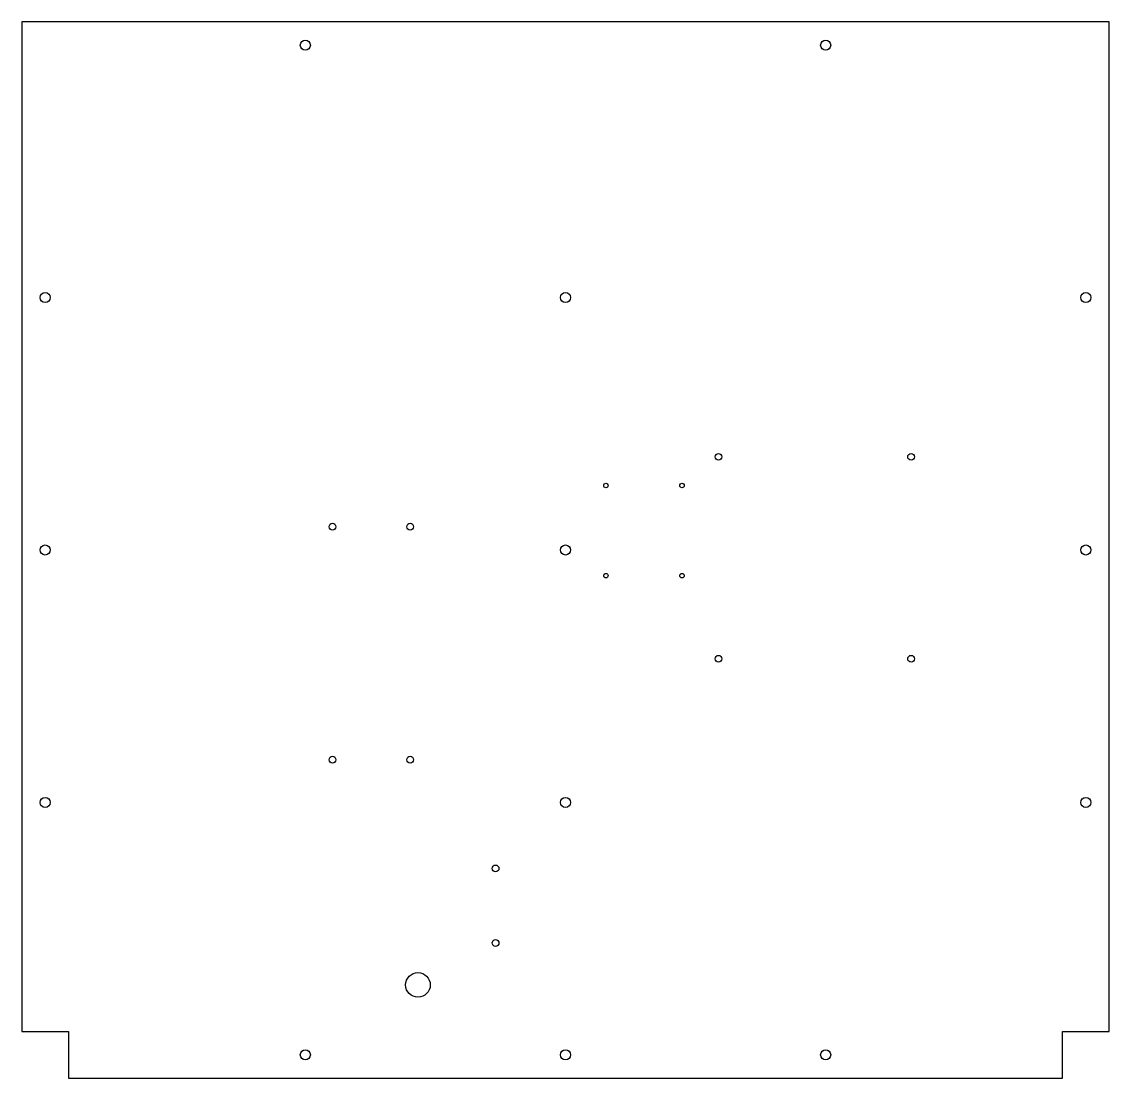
# Model space of a CAD drawing. Header units: millimetres. Extents: x -350 to 350, y -340 to 340.
import ezdxf

# ---------------------------------------------------------------- set-up
doc = ezdxf.new("R2010")
doc.units = ezdxf.units.MM
doc.layers.add('CUTOUTS', color=1, linetype='CONTINUOUS')
doc.layers.add('PERIMETER', color=5, linetype='CONTINUOUS')

msp = doc.modelspace()

# ---------------------------------------------------------------- linework, layer by layer
at = {"layer": 'CUTOUTS'}
for centre, radius in [((-167.5, 325), 3.225), ((167.5, 325), 3.225), ((-335, 162.5), 3.225), ((0, 162.5), 3.225), ((335, 162.5), 3.225), ((98.5, 60), 2.175), ((222.5, 60), 2.175), ((26, 41.5), 1.425), ((75, 41.5), 1.425), ((-150, 15), 2.175), ((-100, 15), 2.175), ((-335, 0), 3.225), ((0, 0), 3.225), ((335, 0), 3.225), ((26, -16.5), 1.425), ((75, -16.5), 1.425), ((98.5, -70), 2.175), ((222.5, -70), 2.175), ((-150, -135), 2.175), ((-100, -135), 2.175), ((-335, -162.5), 3.225), ((0, -162.5), 3.225), ((335, -162.5), 3.225), ((-45, -205), 2.175), ((-45, -253), 2.175), ((-95, -280), 7.925), ((-167.5, -325), 3.225), ((0, -325), 3.225), ((167.5, -325), 3.225)]:
    msp.add_circle(centre, radius, dxfattribs=at)
at = {"layer": 'PERIMETER'}
for p, q in [((350.075, 340.075), (-350.075, 340.075)), ((-350.075, 340.075), (-350.075, -310.075)), ((350.075, -310.075), (350.075, 340.075)), ((-350.075, -310.075), (-320.075, -310.075)), ((-320.075, -310.075), (-320.075, -340.075)), ((320.075, -340.075), (320.075, -310.075)), ((320.075, -310.075), (350.075, -310.075)), ((-320.075, -340.075), (320.075, -340.075))]:
    msp.add_line(p, q, dxfattribs=at)

doc.saveas('drawing.dxf')
